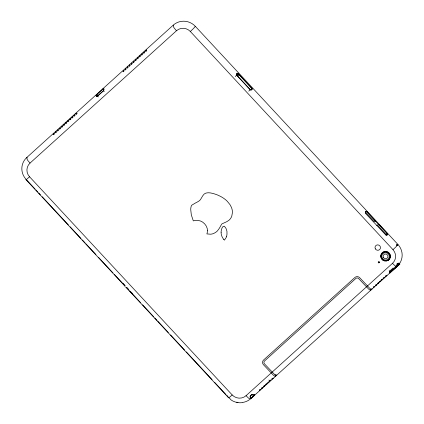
<?xml version="1.0" encoding="UTF-8"?>
<svg xmlns="http://www.w3.org/2000/svg" width="424" height="424" viewBox="0 0 424 424"><rect width="100%" height="100%" fill="white"/><g stroke="black" fill="none" stroke-linecap="round" stroke-linejoin="round"><path stroke-width="0.64" d="M104.023 89.676L103.949 88.658L103.498 88.526L96.9 94.483L98.214 95.898M387.292 234.864L386.609 235.034M399.403 263.834A15.709 15.354 29.2 0 0 397.966 244.494L195.321 26.32A15.709 15.354 29.2 0 0 173.236 25.154L173.676 27.21A4.484 0.901 47.9 0 0 174.45 28.366L176.474 30.751A9.853 9.63 29.2 0 1 190.328 31.482L392.974 249.657A9.853 9.63 29.2 0 1 392.502 263.331L394.665 265.456A4.484 0.901 47.9 0 0 395.592 266.166L395.91 266.357A14.543 14.215 29.2 0 0 397.839 264.216L396.986 263.299M26.034 179.31L25.938 179.622L125.006 286.216L124.804 285.262M195.321 26.32L193.704 28.265A4.484 0.297 -42.9 0 1 192.644 29.325L190.328 31.482M397.966 244.494L396.35 246.439A4.484 0.297 -42.9 0 1 395.29 247.499L392.974 249.657M103.488 90.476L103.673 88.998L103.011 88.971M398.035 265.493A15.709 15.354 29.2 0 1 397.214 266.298L250.663 398.793L249.222 398.565A4.484 0.901 47.9 0 1 248.226 397.813L246.053 395.687A9.853 9.63 29.2 0 1 232.204 394.956L29.558 176.782A9.853 9.63 29.2 0 1 30.024 163.102L28 160.717A4.484 0.901 47.9 0 1 27.231 159.567L26.786 157.505L173.236 25.154M385.347 234.499L365.663 213.558M397.622 264.126A1.426 0.663 -47.5 0 1 398.804 263.267L398.989 262.981L396.127 265.27M389.852 271.853L389.555 272.733M373.576 286.91L373.396 287.456L374.27 286.926M383.815 277.656L383.635 278.202L384.504 277.672M259.785 389.751L259.599 390.297L260.527 389.72M265.928 384.202L265.742 384.748L266.617 384.218M375.627 285.061L375.441 285.606L376.332 285.061M377.673 283.211L377.493 283.751L378.378 283.211M385.861 275.807L385.681 276.353L386.609 275.77M261.836 387.902L261.65 388.448L262.578 387.865M263.882 386.047L263.696 386.598L264.571 386.068M379.719 281.356L379.538 281.902L380.466 281.324M381.77 279.506L381.584 280.052L382.459 279.522M267.979 382.347L267.793 382.893L268.678 382.353M272.07 378.648L271.89 379.194L272.759 378.664M96.799 94.579L96.296 95.713L97.292 96.073M259.817 389.714L260.887 389.179L260.627 389.624M265.965 384.165L267.03 383.63L266.754 384.091M373.613 286.873L374.684 286.338L374.408 286.794M375.659 285.018L376.729 284.488L376.454 284.944M377.71 283.168L378.775 282.638L378.515 283.084M379.756 281.319L380.826 280.783L380.561 281.229M381.801 279.469L382.872 278.934L382.623 279.368M383.853 277.619L384.918 277.084L384.669 277.519M385.898 275.77L386.969 275.234L386.704 275.68M262.689 387.764L262.933 387.329L261.915 387.817M272.913 378.521L273.173 378.076L272.166 378.547M270.851 380.386C271.471 378.807 268.424 382.156 270.766 380.466M389.37 271.387L393.133 267.979M390.732 255.418L390.25 255.868M264.703 385.941L264.958 385.474L263.966 385.962M268.8 382.241L269.055 381.77L268.063 382.257M386.455 233.322L386.693 233.105L366.924 212.154M253.52 396.207L254.469 395.232L254.294 394.908A2.735 0.541 -15.6 0 1 254.654 395.014L253.218 396.477M96.91 94.372L95.978 95.67L96.518 96.449M97.547 96.248L103.541 90.831M30.024 163.102L176.474 30.751M235.241 76.558L236.809 75.127L250.34 89.697L248.777 91.128M246.053 395.687L392.502 263.331M275.303 374.62L275.112 374.79C276.713 375.913 275.277 376.788 274.312 375.892A4.484 0.901 47.9 0 1 273.316 375.139L263.458 364.73A3.434 3.36 29.2 0 1 263.622 359.96L354.888 277.476A3.434 3.36 29.2 0 1 359.722 277.731L369.58 288.14A4.484 0.901 47.9 0 0 370.576 288.892C370.974 289.406 372.648 289.454 371.843 288.532M395.91 266.357L390.048 271.657L389.174 270.713M253.128 396.562C251.888 398.512 249.445 398.814 250.351 396.117A1.866 1.415 -32.9 0 1 250.494 395.846A1.378 1.102 -27.6 0 1 251.596 395.073L254.236 394.898M253.059 396.626L252.773 396.875M29.558 176.782L27.385 178.679A4.484 0.297 -42.9 0 1 26.548 179.336L25.981 179.643M232.204 394.956L230.031 396.853A4.484 0.297 -42.9 0 1 229.193 397.511C228.096 398.565 228.176 395.783 226.935 395.603M252.943 396.731L252.11 397.474M390.78 272.081L389.81 273.035L399.89 264.025L389.619 272.78M252.211 397.373L251.941 397.601M251.872 397.675L250.441 398.375L250.059 396.498A3.063 2.051 -45.8 0 1 250.128 396.302L250.133 396.18A1.749 1.33 -35.4 0 1 251.565 394.892L251.708 394.861M125.928 287.228L127.046 287.673M252.047 394.802L253.011 394.728M242.242 402.668C238.251 403.176 234.154 402.138 230.873 399.816M237.424 73.294C235.998 73.426 236.513 77.12 238.156 73.644L251.692 88.213L238.118 73.691M123.315 283.656L122.239 283.306M130.778 291.696L129.654 291.272L228.626 397.818M396.753 245.401L396.753 245.401A0.583 0.297 43.2 0 0 397.203 245.162M250.452 89.793L251.559 89.803L252.042 89.035M27.226 157.818L26.786 157.505A15.709 15.354 29.2 0 0 25.721 178.96M250.314 89.893C251.57 90.715 252.837 88.87 251.777 88.314M396.896 244.733L396.445 244.595L396.514 245.173M132.33 294.166L132.272 293.302M238.076 73.564C237.509 72.52 235.972 73.686 236.619 75.149M367.067 211.974L365.658 211.322L365.509 212.912M236.693 75.244L250.229 89.814M102.894 89.067L103.769 90.01M104.272 91.526L103.392 90.582L97.398 95.999L98.278 96.942M268.906 380.031L269.786 380.98M26.474 179.781L35.044 189.009M35.945 189.978L37.747 191.918M38.701 192.947L40.45 194.828M42.246 196.763L63.595 219.749M63.865 220.035L68.402 224.921M70.167 226.824L80.973 238.458M82.373 239.968L85.028 242.825M85.929 243.795L95.914 254.543M98.532 257.363L110.245 269.977M110.765 270.528L112.948 272.881M114.3 274.339L125.175 286.046M126.485 287.456L140.418 302.46M142.644 304.856L153.477 316.516M154.829 317.974L157.081 320.396M157.982 321.366L168.339 332.517M170.591 334.944L184.573 349.996M186.353 351.909L190.249 356.107M190.683 356.579L212.085 379.618M214.708 382.437L223.877 392.311M224.179 392.635L225.981 394.574M251.787 88.325L251.792 88.335A0.864 0.466 42.3 0 1 252.047 89.04M223.702 239.269L224.444 240.154L226.188 237.445A7.346 7.176 29.2 0 0 226.533 236.539M397.039 244.887L397.129 245.019M125.923 287.255L128.737 290.239L128.536 289.279M370.799 289.359L370.889 290.117L369.58 289.793A4.484 0.901 47.9 0 1 368.578 289.041L358.72 278.632A2.062 2.014 29.2 0 0 355.821 278.478L264.555 360.967A2.062 2.014 29.2 0 0 264.454 363.829L274.312 374.233A4.484 0.901 47.9 0 0 275.314 374.986C275.648 375.42 277.19 375.611 276.671 374.774M221.153 232.628C220.666 230.375 223.119 223.04 225.446 227.561A9.323 9.111 29.2 0 1 226.241 228.981L226.946 231.234L226.994 233.958A12.853 12.561 29.2 0 1 226.554 236.55M250.764 398.65A15.709 15.354 29.2 0 1 242.48 402.466M237.959 402.418A15.709 15.354 29.2 0 1 236.672 402.164M230.815 399.403A15.709 15.354 29.2 0 1 229.008 397.823M397.209 266.293A13.595 2.73 47.9 0 1 396.88 266.585A15.545 15.19 29.2 0 0 398.814 264.454M103.811 90.285A0.991 0.583 -56.5 0 1 103.509 90.789M97.573 96.301A0.991 0.7 -53.9 0 1 96.979 96.524M96.879 96.677A1.866 1.118 -43.3 0 1 96.465 96.502M103.827 89.824A1.866 0.689 -66.5 0 1 103.705 90.333M387.07 233.274A1.68 0.859 29.9 0 1 387.165 234.716M387.239 234.811A1.77 1.235 48.9 0 1 385.962 235.299M365.833 213.346A1.473 1.044 52.3 0 1 365.546 212.901M385.925 234.923A1.473 1.113 51.5 0 1 385.48 234.594M127.126 288.013A1.669 0.525 40.6 0 1 128.419 289.237M130.862 292.03A1.669 0.53 40.6 0 1 132.15 293.254M123.395 283.995A1.669 0.53 40.6 0 1 124.688 285.219M398.804 263.267A1.426 0.663 -47.5 0 1 399.334 263.76M399.127 264.327A1.426 0.663 -47.5 0 1 399.032 264.481M253.647 394.458A3.27 0.599 -12.2 0 1 254.681 394.797M251.713 394.76A3.275 1.972 -19.7 0 1 252.068 394.702M223.665 239.295A11.522 11.257 29.2 0 1 221.074 232.628M376.719 225.584A1.373 0.747 49.6 0 1 377.137 225.542M385.019 260.792A4.812 4.701 29.2 0 1 381.616 253.541A4.812 4.701 29.2 0 1 389.645 253.557A4.812 4.701 29.2 0 1 386.497 260.792M379.533 261.815A0.551 0.535 29.2 0 1 379.019 262.488A0.551 0.535 29.2 0 1 378.478 261.809M237.451 73.341A0.864 0.366 48.9 0 1 238.023 73.633M207.511 230.704L207.511 230.958A6.556 6.408 29.2 0 1 207.447 231.705L206.901 233.91L210.437 234.191A10.367 10.134 29.2 0 0 211.804 234.032L212.79 233.794A6.752 6.604 29.2 0 0 213.537 233.518L213.977 233.306A16.928 16.547 29.2 0 0 215.699 232.32L216.314 231.88A9.01 8.809 29.2 0 0 217.48 230.815L218.964 228.838A33.978 33.21 29.2 0 0 220.422 226.368L221.651 224.19A2.459 2.401 29.2 0 1 222.001 223.851L225.494 222.271A18.63 18.211 29.2 0 0 227.126 221.476L229.008 220.215A8.231 8.045 29.2 0 0 229.649 219.6L230.057 219.139A11.109 10.854 29.2 0 0 231.032 217.74L231.372 217.109A9.344 9.137 29.2 0 0 231.79 216.097L232.405 212.668A11.893 11.623 29.2 0 0 232.278 210.41L232.082 209.419A15.094 14.75 29.2 0 0 231.446 207.384L229.956 204.585L227.328 201.368A21.295 20.813 29.2 0 0 225.266 199.481L223.808 198.39A29.855 29.182 29.2 0 0 220.607 196.445L218.365 195.363A45.018 44.001 29.2 0 0 216.622 194.632C212.466 193.201 205.476 190.752 202.794 195.729A36.188 35.372 29.2 0 0 201.898 197.208L200.435 199.693L199.285 200.78A14.188 13.865 29.2 0 1 198.252 201.474L198.072 201.586A34.535 33.756 29.2 0 1 196.37 202.529A29.595 28.927 29.2 0 1 195.522 202.953L191.69 205.237A2.131 2.083 29.2 0 0 191.394 205.709L191.198 206.276A16.997 16.616 29.2 0 0 191.017 207.023L190.895 207.633A12.317 12.036 29.2 0 0 190.726 209.514L191.309 214.836L193.307 220.904L195.443 220.353L197.743 220.348L200.573 221.031L202.667 222.123L204.702 223.909L206.212 225.981L207.219 228.451L207.511 230.704M374.694 219.966L367.226 211.926A1.373 0.747 49.6 0 0 365.801 211.491A1.373 0.747 49.6 0 0 366.235 213.06L373.703 221.1A1.373 0.747 49.6 0 0 375.129 221.535A1.373 0.747 49.6 0 0 374.694 219.966M386.826 233.025L379.358 224.99A1.373 0.747 49.6 0 0 377.932 224.55A1.373 0.747 49.6 0 0 378.367 226.119L385.835 234.159A1.373 0.747 49.6 0 0 387.26 234.599A1.373 0.747 49.6 0 0 386.826 233.025M53.721 134.556A0.859 0.345 -38.5 0 0 54.548 133.523A0.859 0.345 -38.5 0 0 53.355 134.085A0.859 0.345 -38.5 0 0 53.721 134.556M55.772 132.707A0.859 0.345 -38.5 0 0 56.593 131.673A0.859 0.345 -38.5 0 0 55.401 132.235A0.859 0.345 -38.5 0 0 55.772 132.707M57.818 130.852A0.859 0.345 -38.5 0 0 58.639 129.818A0.859 0.345 -38.5 0 0 57.452 130.385A0.859 0.345 -38.5 0 0 57.818 130.852M59.869 129.002A0.859 0.345 -38.5 0 0 60.69 127.969A0.859 0.345 -38.5 0 0 59.498 128.536A0.859 0.345 -38.5 0 0 59.869 129.002M61.915 127.152A0.859 0.345 -38.5 0 0 62.736 126.119A0.859 0.345 -38.5 0 0 61.544 126.686A0.859 0.345 -38.5 0 0 61.915 127.152M63.96 125.303A0.859 0.345 -38.5 0 0 64.782 124.269A0.859 0.345 -38.5 0 0 63.595 124.831A0.859 0.345 -38.5 0 0 63.96 125.303M66.011 123.453A0.859 0.345 -38.5 0 0 66.833 122.419A0.859 0.345 -38.5 0 0 65.641 122.981A0.859 0.345 -38.5 0 0 66.011 123.453M68.057 121.598A0.859 0.345 -38.5 0 0 68.879 120.564A0.859 0.345 -38.5 0 0 67.686 121.132A0.859 0.345 -38.5 0 0 68.057 121.598M70.103 119.748A0.859 0.345 -38.5 0 0 70.93 118.715A0.859 0.345 -38.5 0 0 69.737 119.282A0.859 0.345 -38.5 0 0 70.103 119.748M72.154 117.898A0.859 0.345 -38.5 0 0 72.976 116.865A0.859 0.345 -38.5 0 0 71.783 117.432A0.859 0.345 -38.5 0 0 72.154 117.898M74.2 116.049A0.859 0.345 -38.5 0 0 75.022 115.015A0.859 0.345 -38.5 0 0 73.829 115.577A0.859 0.345 -38.5 0 0 74.2 116.049M76.246 114.199A0.859 0.345 -38.5 0 0 77.073 113.166A0.859 0.345 -38.5 0 0 75.88 113.727A0.859 0.345 -38.5 0 0 76.246 114.199M123.506 71.592A0.859 0.297 -55.1 0 0 124.094 70.363A0.859 0.297 -55.1 0 0 123.156 71.195A0.859 0.297 -55.1 0 0 123.506 71.592M125.557 69.743A0.859 0.297 -55.1 0 0 126.14 68.513A0.859 0.297 -55.1 0 0 125.202 69.345A0.859 0.297 -55.1 0 0 125.557 69.743M127.603 67.888A0.859 0.297 -55.1 0 0 128.191 66.663A0.859 0.297 -55.1 0 0 127.253 67.496A0.859 0.297 -55.1 0 0 127.603 67.888M129.649 66.038A0.859 0.297 -55.1 0 0 130.237 64.814A0.859 0.297 -55.1 0 0 129.299 65.646A0.859 0.297 -55.1 0 0 129.649 66.038M131.7 64.188A0.859 0.297 -55.1 0 0 132.283 62.964A0.859 0.297 -55.1 0 0 131.35 63.796A0.859 0.297 -55.1 0 0 131.7 64.188M133.745 62.339A0.859 0.297 -55.1 0 0 134.334 61.109A0.859 0.297 -55.1 0 0 133.396 61.941A0.859 0.297 -55.1 0 0 133.745 62.339M135.791 60.489A0.859 0.297 -55.1 0 0 136.38 59.259A0.859 0.297 -55.1 0 0 135.442 60.091A0.859 0.297 -55.1 0 0 135.791 60.489M137.842 58.639A0.859 0.297 -55.1 0 0 138.431 57.41A0.859 0.297 -55.1 0 0 137.493 58.242A0.859 0.297 -55.1 0 0 137.842 58.639M139.888 56.784A0.859 0.297 -55.1 0 0 140.477 55.56A0.859 0.297 -55.1 0 0 139.538 56.392A0.859 0.297 -55.1 0 0 139.888 56.784M141.939 54.935A0.859 0.297 -55.1 0 0 142.522 53.71A0.859 0.297 -55.1 0 0 141.584 54.542A0.859 0.297 -55.1 0 0 141.939 54.935M143.985 53.085A0.859 0.297 -55.1 0 0 144.573 51.855A0.859 0.297 -55.1 0 0 143.635 52.693A0.859 0.297 -55.1 0 0 143.985 53.085M146.031 51.235A0.859 0.297 -55.1 0 0 146.619 50.005A0.859 0.297 -55.1 0 0 145.681 50.838A0.859 0.297 -55.1 0 0 146.031 51.235M378.303 262.604A0.551 0.535 29.2 0 0 379.252 262.636A0.551 0.535 29.2 0 0 378.791 261.809A0.551 0.535 29.2 0 0 378.303 262.604M375.351 248.846A2.751 2.687 29.2 0 0 380.089 249.015A2.751 2.687 29.2 0 0 377.789 244.881A2.751 2.687 29.2 0 0 375.351 248.846M382.247 258.11A3.779 3.694 29.2 0 0 388.755 258.349A3.779 3.694 29.2 0 0 385.596 252.662A3.779 3.694 29.2 0 0 382.247 258.11M383.444 257.479A2.406 2.353 29.2 0 0 387.584 257.628A2.406 2.353 29.2 0 0 385.575 254.013A2.406 2.353 29.2 0 0 383.444 257.479M381.531 258.492A4.606 4.5 29.2 0 0 389.46 258.778A4.606 4.5 29.2 0 0 385.612 251.851A4.606 4.5 29.2 0 0 381.531 258.492M381.372 258.55A4.812 4.701 29.2 0 0 389.656 258.847A4.812 4.701 29.2 0 0 385.639 251.612A4.812 4.701 29.2 0 0 381.372 258.55M237.223 74.889A1.06 0.636 34.5 0 0 238.855 75.387A1.06 0.636 34.5 0 0 237.906 74.02A1.06 0.636 34.5 0 0 237.223 74.889"/></g></svg>
